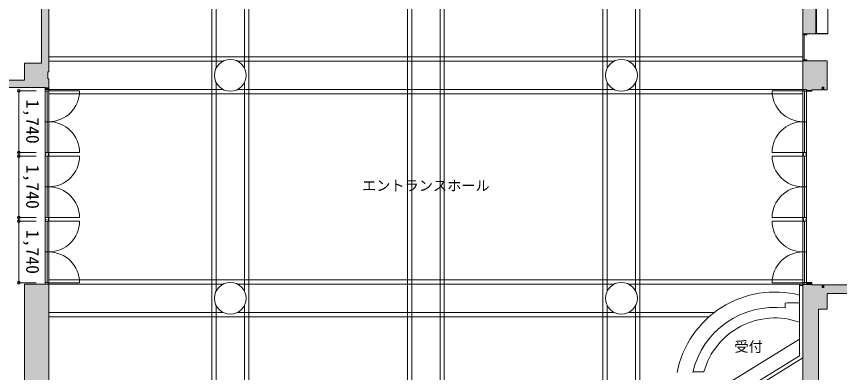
# Model space of a CAD drawing. Units: millimetres, scale not verified. Extents: x -61855 to 52913, y -114842 to -21833.
# Drawn here: x 1602 to 24835, y -96787 to -86726 of the extents above; entities that cross this region are included whole.
import ezdxf
from ezdxf.enums import TextEntityAlignment as Align

# ---------------------------------------------------------------- set-up
doc = ezdxf.new("R2010")
doc.units = ezdxf.units.MM
doc.header["$LTSCALE"] = 200
doc.header["$PDMODE"] = 32
doc.header["$PDSIZE"] = 80
for name, color, linetype, lineweight in [('0-1_躯体', 7, 'Continuous', 9), ('0-2_建具', 7, 'Continuous', 9), ('0-3_仕上', 4, 'Continuous', 5), ('0-5_設備機器', 7, 'Continuous', 9), ('0-6_寸法', 4, 'Continuous', 5), ('0-9', 2, 'Continuous', 5)]:
    doc.layers.add(name, color=color, linetype=linetype, lineweight=lineweight)
doc.layers.add('0-4_室名', color=7, linetype='Continuous')
doc.styles.add('・', font='')
doc.styles.add('ＭＳ ゴシック', font='')
doc.styles.get('・').set_extended_font_data('・')
doc.styles.get('ＭＳ ゴシック').set_extended_font_data('MS Gothic')

msp = doc.modelspace()

# ---------------------------------------------------------------- linework, layer by layer
at = {"layer": '0-1_躯体'}
for p, q in [((2513.2, -88290), (2513.2, -85340)), ((2313.2, -88050), (2313.2, -85620)), ((23803.2, -85620), (23803.2, -88010)), ((24163.2, -87215), (24163.2, -85620)), ((23803.2, -87215), (24163.2, -87215)), ((1833.2, -88050), (2313.2, -88050)), ((24483.2, -87985), (23803.2, -87985)), ((23803.2, -88507.3), (23803.2, -88010)), ((24483.2, -88530), (24483.2, -87985)), ((24483.2, -88049.9), (24483.2, -88795)), ((2483.2, -88290), (2483.2, -88490)), ((2483.2, -88290), (2513.2, -88290)), ((2513.2, -88490), (2513.2, -88770)), ((23803.2, -98770), (23803.2, -88490)), ((1833.2, -88530), (-4291.8, -88530)), ((-116.8, -88730), (2413.2, -88730)), ((24053.2, -88815), (24053.2, -88795)), ((24341.2, -88795), (24053.2, -88795)), ((2513.2, -93409.1), (2513.2, -98947.2)), ((1833.2, -97460), (1833.2, -94290)), ((2513.2, -94290), (1833.2, -94290)), ((24053.2, -94265), (23903.2, -94265)), ((24053.2, -94265), (24053.2, -94310)), ((24341.2, -94310), (24053.2, -94310)), ((24341.2, -94380), (24341.2, -94310)), ((24393.2, -94380), (24393.2, -94310)), ((24393.2, -94380), (24341.2, -94380)), ((24483.2, -94550), (25968.2, -94550)), ((24483.2, -95000), (24483.2, -94550)), ((24243.2, -95000), (24483.2, -95000)), ((24243.2, -97400), (24243.2, -95000))]:
    msp.add_line(p, q, dxfattribs=at)
for points in [[(1833.2, -88049.9), (1833.2, -88530), (1833.2, -88050)], [(2513.2, -93409.1), (2513.2, -88490), (2483.2, -88490)], [(2513.2, -88790), (2413.2, -88790), (2413.2, -88730)], [(24483.2, -88795), (24393.2, -88795), (24393.2, -88725), (24341.2, -88725), (24341.2, -88795)], [(24053.2, -88815), (23903.2, -88815), (23903.2, -88790), (23803.2, -88790)], [(23903.2, -94265), (23903.2, -94290), (23803.2, -94290)], [(25968.2, -94550), (25968.2, -94310), (24393.2, -94310)]]:
    msp.add_lwpolyline(points, dxfattribs=at)
for centre in [(7638.2, -88390), (18678.2, -88390), (7638.2, -94690), (18678.2, -94690)]:
    msp.add_circle(centre, 450, dxfattribs=at)
at = {"layer": '0-1_躯体', "color": 9}
for points in [[(23903.2, -84159), (23803.2, -84159), (23903.2, -87215), (23803.2, -87215)], [(24163.2, -84860), (23803.2, -84860), (24163.2, -87215), (23803.2, -87215)], [(2313.2, -88050), (2513.3, -88050), (2313.2, -85172.5), (2513.3, -85172.5)], [(2513.2, -88290), (2513.2, -88050), (1833.2, -88290), (1833.2, -88050)], [(23803.2, -88790), (23903.2, -88790), (23803.2, -87985), (23903.2, -87985)], [(23903.2, -88815), (24053.2, -88815), (23903.2, -87985), (24053.2, -87985)], [(24053.2, -88795), (24341.2, -88795), (24053.2, -87985), (24341.2, -87985)], [(24341.2, -88725), (24393.2, -88725), (24341.2, -87985), (24393.2, -87985)], [(24483.2, -87985), (24393.2, -87985), (24483.2, -88795), (24393.2, -88795)], [(2483.2, -88290), (1833.2, -88290), (2483.2, -88490), (1833.2, -88490)], [(2513.2, -88490), (1833.2, -88490), (2513.2, -88730), (1833.2, -88730)], [(1833.2, -88530), (-116.8, -88530), (1833.2, -88730), (-116.8, -88730)], [(2513.2, -88730), (2413.2, -88730), (2513.2, -88790), (2413.2, -88790)], [(2513.2, -94290), (1833.2, -94290), (2513.2, -98897.1), (1833.2, -98897.1)], [(23803.2, -94290), (23803.2, -94310), (23903.2, -94290), (23903.2, -94310)], [(24341.2, -94310), (23803.2, -94310), (24341.2, -95000), (23803.2, -95000)], [(24053.2, -94310), (24053.2, -94265), (23903.2, -94310), (23903.2, -94265)], [(24483.2, -95000), (24483.2, -94310), (24393.2, -95000), (24393.2, -94310)], [(25968.2, -94310), (24483.2, -94310), (25968.2, -94550), (24483.2, -94550)], [(24393.2, -94380), (24341.2, -94380), (24393.2, -95000), (24341.2, -95000)], [(24243.2, -95000), (23803.2, -95000), (24243.2, -97400), (23803.2, -97400)]]:
    msp.add_solid(points, dxfattribs=at)
at = {"layer": '0-2_建具'}
for p, q in [((23913.2, -87215), (23803.2, -87215)), ((23803.2, -87960), (23803.2, -87240)), ((23843.2, -87235), (23843.2, -87250)), ((23803.2, -87960), (23838.2, -87960)), ((24341.2, -88725), (24341.2, -88795)), ((24393.2, -88725), (24341.2, -88725)), ((24356.2, -88795), (24356.2, -88725)), ((24378.2, -88795), (24378.2, -88725)), ((24393.2, -88725), (24393.2, -88795)), ((2513.2, -88790), (2413.2, -88790)), ((2513.2, -88830), (2470.3, -88830)), ((2470.3, -88830), (2470.3, -90569.9)), ((2513.2, -88790), (2513.2, -88825)), ((2513.2, -88830), (2513.2, -89700)), ((23803.2, -88790), (23803.2, -88825)), ((23803.2, -88790), (23903.2, -88790)), ((23803.2, -88830), (23846, -88830)), ((23803.2, -88830), (23803.2, -89700)), ((23846, -88830), (23846, -90569.9)), ((23853.2, -88840), (24053.2, -88840)), ((23903.2, -88815), (23903.2, -88790)), ((23903.2, -88815), (24053.2, -88815)), ((23903.2, -90610), (23903.2, -88839.8)), ((24053.2, -88840), (24053.2, -88795)), ((24356.2, -88795), (24341.2, -88795)), ((24393.2, -88795), (24378.2, -88795)), ((2413.2, -89700), (2513.2, -89700)), ((2513.2, -89700), (2470.3, -89700)), ((2513.2, -89790), (2513.2, -89705)), ((23903.2, -89700), (23803.2, -89700)), ((23803.2, -89700), (23846, -89700)), ((23803.2, -89790), (23803.2, -89705)), ((2413.2, -90570), (2513.2, -90570)), ((2413.2, -90610), (2413.2, -90570)), ((2513.2, -90570), (2413.2, -90570)), ((2498.2, -90585), (2498.2, -90570)), ((2513.2, -90585), (2498.2, -90585)), ((23903.2, -90570), (23803.2, -90570)), ((23803.2, -90570), (23903.2, -90570)), ((23803.2, -90585), (23818.2, -90585)), ((23818.2, -90585), (23818.2, -90570)), ((23903.2, -90610), (23903.2, -90570)), ((2428.2, -90610), (2413.2, -90610)), ((2413.2, -90670), (2413.2, -90630)), ((2413.2, -92450), (2413.2, -90630)), ((2428.2, -90630), (2413.2, -90630)), ((2413.2, -90636.3), (2413.2, -90670)), ((2428.2, -90610), (2428.2, -90630)), ((2470.3, -92409.9), (2470.3, -90670)), ((2498.2, -90630), (2498.2, -90610)), ((2498.2, -90610), (2513.2, -90610)), ((2498.2, -90630), (2513.2, -90630)), ((2498.2, -90670), (2498.2, -90655)), ((2498.2, -90655), (2513.2, -90655)), ((2513.2, -90670), (2513.2, -91540)), ((23818.2, -90610), (23803.2, -90610)), ((23818.2, -90630), (23803.2, -90630)), ((23818.2, -90655), (23803.2, -90655)), ((23803.2, -90670), (23803.2, -91540)), ((23818.2, -90630), (23818.2, -90610)), ((23818.2, -90670), (23818.2, -90655)), ((23846, -92409.9), (23846, -90670)), ((23888.2, -90610), (23888.2, -90630)), ((23888.2, -90610), (23903.2, -90610)), ((23888.2, -90630), (23903.2, -90630)), ((23903.2, -90670), (23903.2, -90630)), ((23903.2, -92450), (23903.2, -90630)), ((23903.2, -90636.3), (23903.2, -90670)), ((2513.2, -92410.1), (2513.2, -91540)), ((23803.2, -92410.1), (23803.2, -91540)), ((2413.2, -92410), (2513.2, -92410)), ((2413.2, -92450), (2413.2, -92410)), ((2513.2, -92410), (2413.2, -92410)), ((2428.2, -92450), (2413.2, -92450)), ((2428.2, -92450), (2428.2, -92470)), ((2498.2, -92425), (2498.2, -92410)), ((2513.2, -92425), (2498.2, -92425)), ((2498.2, -92470), (2498.2, -92450)), ((2498.2, -92450), (2513.2, -92450)), ((23903.2, -92410), (23803.2, -92410)), ((23803.2, -92410), (23903.2, -92410)), ((23803.2, -92425), (23818.2, -92425)), ((23818.2, -92450), (23803.2, -92450)), ((23818.2, -92425), (23818.2, -92410)), ((23818.2, -92470), (23818.2, -92450)), ((23888.2, -92450), (23888.2, -92470)), ((23888.2, -92450), (23903.2, -92450)), ((23903.2, -92450), (23903.2, -92410)), ((2428.2, -92470), (2413.2, -92470)), ((2413.2, -92510), (2413.2, -92470)), ((2413.2, -92470), (2413.2, -94290)), ((2413.2, -92476.3), (2413.2, -92510)), ((2513.2, -92510), (2413.2, -92510)), ((2413.2, -92510), (2513.2, -92510)), ((2470.3, -94250), (2470.3, -92510)), ((2498.2, -92470), (2513.2, -92470)), ((2498.2, -92510), (2498.2, -92495)), ((2498.2, -92495), (2513.2, -92495)), ((2513.2, -92510), (2513.2, -93380)), ((23818.2, -92470), (23803.2, -92470)), ((23818.2, -92495), (23803.2, -92495)), ((23803.2, -92510), (23903.2, -92510)), ((23803.2, -92510), (23803.2, -93380)), ((23903.2, -92510), (23803.2, -92510)), ((23818.2, -92510), (23818.2, -92495)), ((23846, -94250), (23846, -92510)), ((23888.2, -92470), (23903.2, -92470)), ((23903.2, -92510), (23903.2, -92470)), ((23903.2, -92470), (23903.2, -94290)), ((23903.2, -92476.3), (23903.2, -92510)), ((2513.2, -93380), (2470.3, -93380)), ((2513.2, -93290), (2513.2, -93375)), ((2513.2, -94250), (2513.2, -93380)), ((23803.2, -93290), (23803.2, -93375)), ((23803.2, -94250), (23803.2, -93380)), ((23803.2, -93380), (23846, -93380)), ((2413.2, -94240), (2413.2, -94280)), ((2513.2, -94290), (2413.2, -94290)), ((2513.2, -94250), (2470.3, -94250)), ((2513.2, -94290), (2513.2, -94255)), ((23803.2, -94250), (23846, -94250)), ((23803.2, -94280), (23803.2, -94255)), ((23803.2, -94290), (23803.2, -94255)), ((23803.2, -94290), (23803.2, -94280)), ((23803.2, -94290), (23903.2, -94290)), ((23853.2, -94240), (24053.2, -94240)), ((23903.2, -94240), (23903.2, -94280)), ((23903.2, -94265), (23903.2, -94280)), ((24053.2, -94265), (23903.2, -94265)), ((23903.2, -94280), (23903.2, -94290)), ((24053.2, -94265), (24053.2, -94240)), ((24341.2, -94380), (24341.2, -94310)), ((24356.2, -94310), (24341.2, -94310)), ((24356.2, -94310), (24356.2, -94380)), ((24378.2, -94310), (24378.2, -94380)), ((24393.2, -94310), (24378.2, -94310)), ((24393.2, -94380), (24393.2, -94310)), ((24393.2, -94380), (24341.2, -94380))]:
    msp.add_line(p, q, dxfattribs=at)
at = {"layer": '0-2_建具', "color": 4, "lineweight": 5}
for p, q in [((2513.2, -88830), (3383.2, -88830)), ((23803.2, -88830), (22933.2, -88830)), ((2513.2, -90570), (3383.2, -90570)), ((23803.2, -90570), (22933.2, -90570)), ((2513.2, -90670), (3383.2, -90670)), ((23803.2, -90670), (22933.2, -90670)), ((2513.2, -92410), (3383.2, -92410)), ((23803.2, -92410), (22933.2, -92410)), ((3383.2, -92510), (2513.2, -92510)), ((22933.2, -92510), (23803.2, -92510)), ((2513.2, -94250), (3383.2, -94250)), ((23803.2, -94250), (22933.2, -94250))]:
    msp.add_line(p, q, dxfattribs=at)
at = {"layer": '0-2_建具'}
for points in [[(23803.2, -87215), (23803.2, -87235), (23843.2, -87235)], [(23803.2, -87240), (23838.2, -87240), (23838.2, -87960)], [(23843.2, -87250), (23913.2, -87250), (23913.2, -87215)], [(23803.2, -87985), (23803.2, -87965), (23843.2, -87965), (23843.2, -87950), (23913.2, -87950), (23913.2, -87985)], [(2413.2, -88840), (2413.2, -88790), (2413.2, -90610)], [(2513.2, -88825), (2463.2, -88825), (2463.2, -88840), (2413.2, -88840)], [(23803.2, -88825), (23853.2, -88825), (23853.2, -88840)], [(2513.2, -90570), (2513.2, -89700), (2513.2, -89600)], [(23803.2, -90570), (23803.2, -89700), (23803.2, -89600)], [(2513.2, -90585), (2513.2, -90610), (2513.2, -90585)], [(23803.2, -90585), (23803.2, -90610), (23803.2, -90585)], [(2513.2, -90670), (2413.2, -90670), (2513.2, -90670)], [(2513.2, -90655), (2513.2, -90630), (2513.2, -90655)], [(23803.2, -90655), (23803.2, -90630), (23803.2, -90655)], [(23803.2, -90670), (23903.2, -90670), (23803.2, -90670)], [(2413.2, -91540), (2513.2, -91540), (2513.2, -91440)], [(23903.2, -91540), (23803.2, -91540), (23803.2, -91440)], [(2413.2, -91540), (2513.2, -91540), (2513.2, -91640)], [(23903.2, -91540), (23803.2, -91540), (23803.2, -91640)], [(2513.2, -92425), (2513.2, -92450), (2513.2, -92425)], [(23803.2, -92425), (23803.2, -92450), (23803.2, -92425)], [(2513.2, -92495), (2513.2, -92470), (2513.2, -92495)], [(23803.2, -92495), (23803.2, -92470), (23803.2, -92495)], [(2413.2, -93380), (2513.2, -93380), (2513.2, -93480)], [(23903.2, -93380), (23803.2, -93380), (23803.2, -93480)], [(2513.2, -94255), (2463.2, -94255), (2463.2, -94240), (2413.2, -94240)], [(23803.2, -94255), (23853.2, -94255), (23853.2, -94240)]]:
    msp.add_lwpolyline(points, dxfattribs=at)
at = {"layer": '0-2_建具', "color": 4, "lineweight": 5}
for centre, start, end in [((2513.2, -88830), 270, 0), ((23803.2, -88830), 180, 270), ((2513.2, -90570), 0, 90), ((23803.2, -90570), 90, 180), ((2513.2, -90670), 270, 0), ((23803.2, -90670), 180, 270), ((2513.2, -92410), 0, 90), ((23803.2, -92410), 90, 180), ((2513.2, -92510), 270, 0), ((23803.2, -92510), 180, 270), ((2513.2, -94250), 0, 90), ((23803.2, -94250), 90, 180)]:
    msp.add_arc(centre, 870, start, end, dxfattribs=at)
at = {"layer": '0-3_仕上', "color": 7, "lineweight": 9}
for p, q in [((24188.2, -87215), (24188.2, -85620)), ((24503.2, -87205), (24188.2, -87205))]:
    msp.add_line(p, q, dxfattribs=at)
msp.add_lwpolyline([(24163.2, -87215), (24503.2, -87215), (24503.2, -86515)], dxfattribs=at)
at = {"layer": '0-5_設備機器'}
for p, q in [((23803.2, -94290), (23703.2, -94290)), ((23703.2, -94290), (23703.2, -96316.5)), ((23803.2, -94325), (23703.2, -94325)), ((23803.2, -94290), (23803.2, -94324.8)), ((23803.2, -94315), (23803.2, -96372.5)), ((23303.2, -94823.8), (23303.2, -94963.2)), ((23703.2, -95847.1), (21416, -97252.5)), ((23703.2, -96316.5), (22180, -97252.5)), ((23803.2, -96372.5), (22208.3, -97352.5)), ((21008.5, -96762.5), (20698.6, -96762.5))]:
    msp.add_line(p, q, dxfattribs=at)
for centre, radius, start, end in [((23006.4, -97318.3), 2806.4, 75.62326, 169.0964), ((23006.4, -97318.3), 2373.7, 82.81682, 167.07737), ((23529.3, -97714.5), 2899.5, 86.56771, 94.47235), ((23006.4, -97318.3), 2073.7, 70.36532, 164.45213)]:
    msp.add_arc(centre, radius, start, end, dxfattribs=at)
at = {"layer": '0-6_寸法'}
for p, q in [((1667.2, -88830), (1667.2, -90570)), ((1667.2, -88830), (2156.9, -88830)), ((1667.2, -90570), (2156.9, -90570)), ((1667.2, -90670), (2156.9, -90670)), ((1667.2, -90670), (1667.2, -92410)), ((1667.2, -92410), (2156.9, -92410)), ((1667.2, -92510), (1667.2, -94250)), ((1667.2, -92510), (2156.9, -92510)), ((1667.2, -94250), (2156.9, -94250))]:
    msp.add_line(p, q, dxfattribs=at)
for p in [(1667.2, -88830), (1667.2, -90570), (1667.2, -90670), (1667.2, -92410), (1667.2, -92510), (1667.2, -94250)]:
    msp.add_point(p, dxfattribs=at)
at = {"layer": '0-9', "color": 7, "lineweight": 9}
for p, q in [((7118.3, -97847.5), (7118.3, -85232.5)), ((7238.3, -88183.6), (7238.3, -85232.5)), ((8038.3, -88184.1), (8038.3, -85232.5)), ((8158.3, -97547.5), (8158.3, -85232.5)), ((12758.3, -97547.5), (12758.3, -85232.5)), ((12638.3, -85327.5), (12638.3, -97847.5)), ((13558.3, -85327.5), (13558.3, -97847.5)), ((13678.3, -85327.5), (13678.3, -97847.5)), ((18158.3, -85327.5), (18158.3, -97847.5)), ((18278.3, -85327.5), (18278.3, -88096.1)), ((19078.3, -85327.5), (19078.3, -88184.1)), ((19198.3, -85327.5), (19198.3, -97847.5)), ((2513.2, -87870), (23803.2, -87870)), ((7432, -87990), (2513.2, -87990)), ((18472, -87990), (7844.3, -87990)), ((23803.2, -87990), (18871.2, -87990)), ((23803.2, -87870), (23803.2, -88910)), ((18278.3, -88096.1), (18278.3, -88183.6)), ((7238.3, -94483.6), (7238.3, -88596.4)), ((8038.3, -94484.1), (8038.3, -88595.9)), ((18278.3, -88596.4), (18278.3, -94483.6)), ((19078.3, -88595.9), (19078.3, -94484.1)), ((7432, -88790), (2513.2, -88790)), ((2513.2, -88910), (23803.2, -88910)), ((18472, -88790), (7844.3, -88790)), ((23803.2, -88790), (18884.3, -88790)), ((2513.2, -94170), (2513.2, -95210)), ((23803.2, -94170), (2513.2, -94170)), ((7432, -94290), (2513.2, -94290)), ((18472, -94290), (7844.3, -94290)), ((23803.2, -94290), (18884.3, -94290)), ((23803.2, -94170), (23803.2, -94290)), ((7238.3, -97847.5), (7238.3, -94896.4)), ((8038.3, -97547.5), (8038.3, -94895.9)), ((18278.3, -94896.4), (18278.3, -97847.5)), ((19078.3, -94895.9), (19078.3, -97847.5)), ((7432, -95090), (2513.2, -95090)), ((21154.2, -95210), (2513.2, -95210)), ((18472, -95090), (7844.3, -95090)), ((21300.4, -95090), (18884.3, -95090))]:
    msp.add_line(p, q, dxfattribs=at)

# ---------------------------------------------------------------- texts
at = {"layer": '0-4_室名', "style": '・'}
for s, p in [('エントランスホール', (11358.2, -91740)), ('受付', (21868.4, -96289.2))]:
    msp.add_text(s, height=293.3, dxfattribs=at).set_placement(p, align=Align.BOTTOM_LEFT)
at = {"layer": '0-6_寸法', "style": 'ＭＳ ゴシック'}
for p in [(1767.2, -89075), (1767.2, -90915), (1767.2, -92755)]:
    msp.add_text('1,740', height=366.6, rotation=270, dxfattribs=at).set_placement(p, align=Align.BOTTOM_LEFT)

doc.saveas('drawing.dxf')
